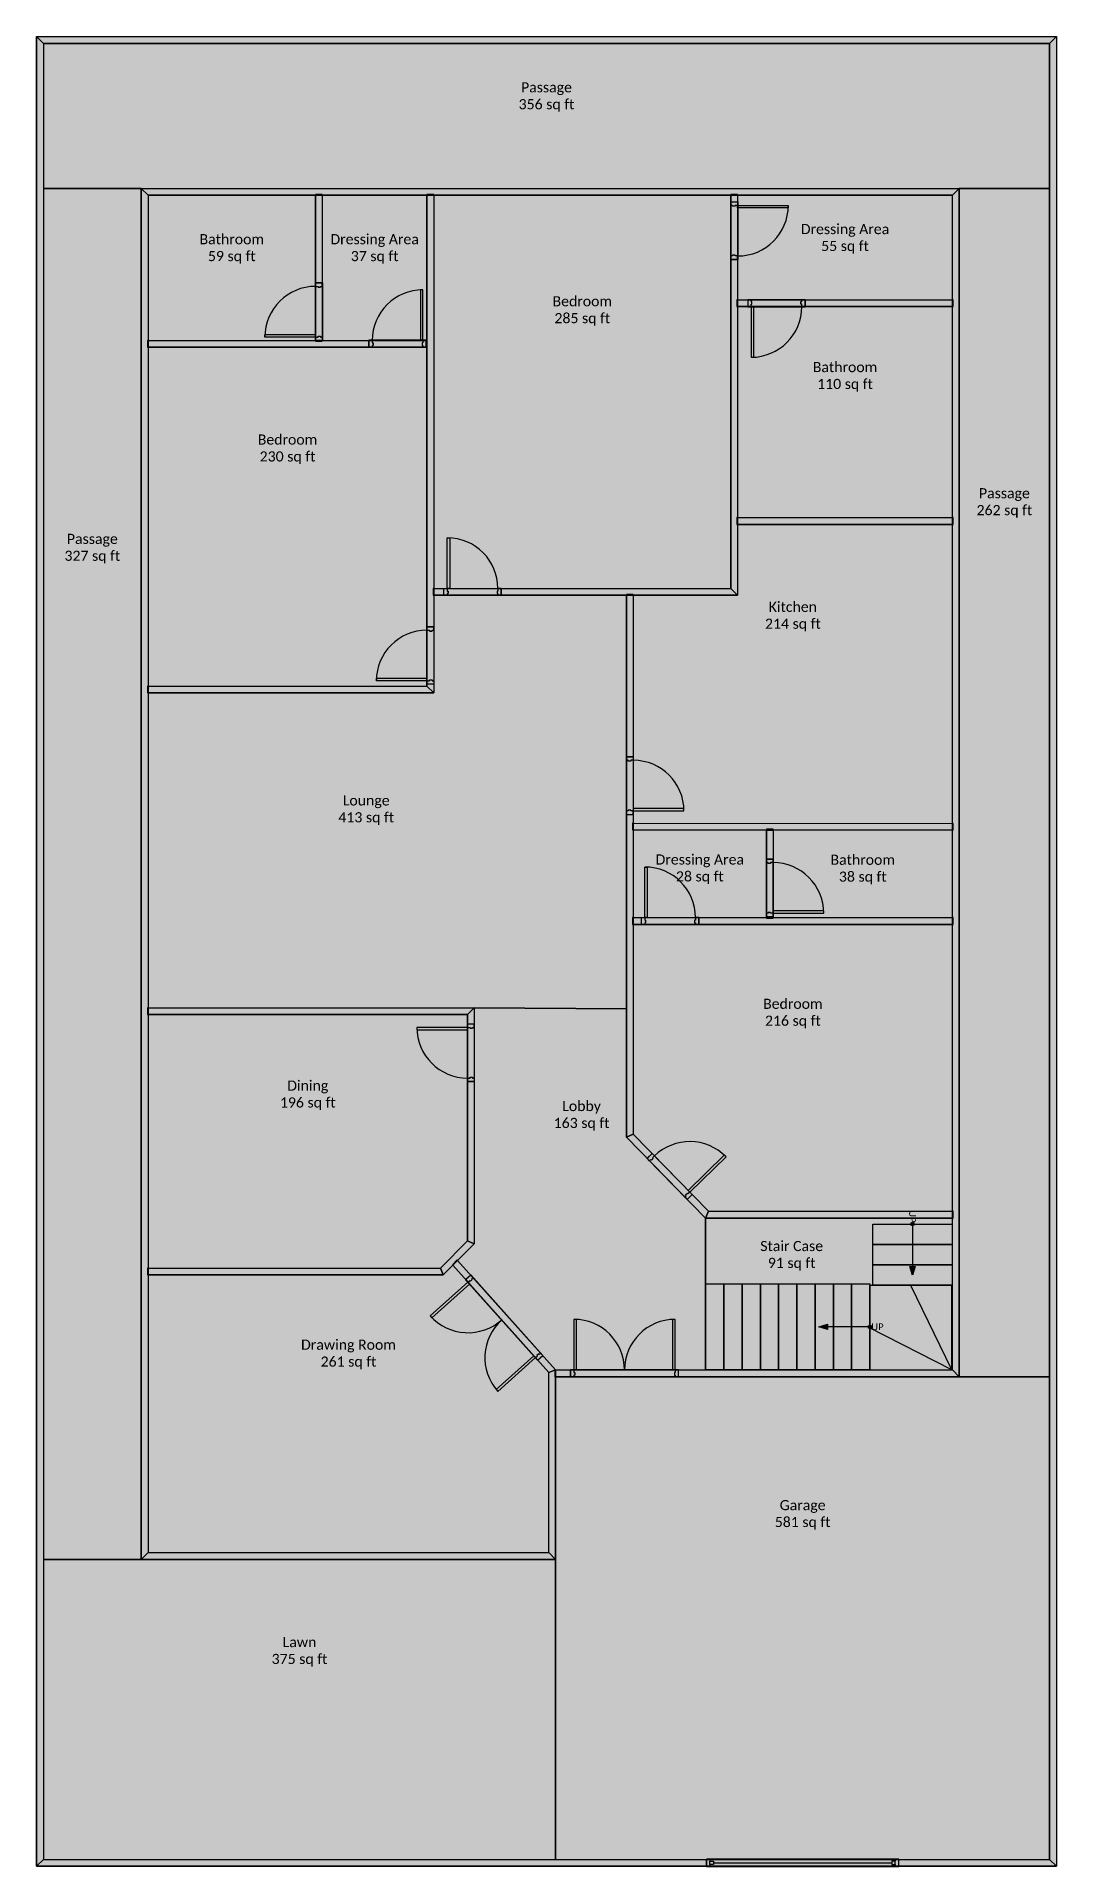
# Model space of a CAD drawing. Extents: x 0 to 50.4, y 0.2 to 90.5.
import ezdxf

# ---------------------------------------------------------------- set-up
doc = ezdxf.new("R2010")
doc.units = 0
doc.header["$MEASUREMENT"] = 0
for name, color, linetype in [('BUILDING_ENVELOPE', 7, 'CONTINUOUS'), ('LANDING', 7, 'CONTINUOUS'), ('SPACE', 7, 'CONTINUOUS'), ('STAIR', 7, 'CONTINUOUS')]:
    doc.layers.add(name, color=color, linetype=linetype)
doc.styles.get("Standard").update_dxf_attribs({"font": 'txt.shx'})

msp = doc.modelspace()

# ---------------------------------------------------------------- hatches: boundary and pattern name
at = {"layer": 'BUILDING_ENVELOPE'}
for points in [[(0.357, 90.167), (0.357, 0.5), (0.024, 0.167), (0.024, 90.5)], [(0.024, 90.5), (50.357, 90.5), (50.024, 90.167), (0.357, 90.167)], [(50.357, 90.5), (50.357, 0.167), (50.024, 0.5), (50.024, 90.167)], [(5.192, 83.001), (45.558, 83.001), (45.225, 82.668), (5.525, 82.668)], [(5.525, 82.668), (5.525, 15.651), (5.192, 15.318), (5.192, 83.001)], [(13.792, 82.668), (14.125, 82.668), (14.125, 82.701), (13.792, 82.701)], [(14.125, 82.668), (14.125, 75.501), (13.792, 75.501), (13.792, 82.668)], [(19.292, 82.668), (19.625, 82.668), (19.625, 82.701), (19.292, 82.701)], [(19.625, 82.668), (19.625, 58.101), (19.292, 58.435), (19.292, 82.668)], [(34.292, 82.668), (34.625, 82.668), (34.625, 82.701), (34.292, 82.701)], [(34.625, 82.668), (34.625, 62.918), (34.292, 63.251), (34.292, 82.668)], [(45.225, 24.668), (45.225, 82.668), (45.558, 83.001), (45.558, 24.335)], [(37.125, 82.043), (34.625, 82.043), (34.625, 82.168), (37.125, 82.168)], [(18.967, 78.001), (18.967, 75.501), (19.092, 75.501), (19.092, 78.001)], [(34.625, 77.168), (34.625, 77.501), (34.592, 77.501), (34.592, 77.168)], [(34.625, 77.501), (45.225, 77.501), (45.225, 77.168), (34.625, 77.168)], [(35.417, 74.668), (35.417, 77.168), (35.292, 77.168), (35.292, 74.668)], [(45.225, 77.501), (45.225, 77.168), (45.258, 77.168), (45.258, 77.501)], [(5.525, 75.168), (5.525, 75.501), (5.492, 75.501), (5.492, 75.168)], [(5.525, 75.501), (19.292, 75.501), (19.292, 75.335), (19.292, 75.168), (5.525, 75.168)], [(11.292, 75.793), (13.792, 75.793), (13.792, 75.668), (11.292, 75.668)], [(14.125, 75.501), (13.792, 75.501), (13.792, 75.468), (14.125, 75.468)], [(34.625, 66.418), (34.625, 66.751), (34.592, 66.751), (34.592, 66.418)], [(34.625, 66.751), (45.225, 66.751), (45.225, 66.418), (34.625, 66.418)], [(45.225, 66.751), (45.225, 66.418), (45.258, 66.418), (45.258, 66.751)], [(20.417, 65.751), (20.417, 63.251), (20.292, 63.251), (20.292, 65.751)], [(19.625, 62.918), (19.625, 63.251), (19.592, 63.251), (19.592, 62.918)], [(19.625, 63.251), (34.292, 63.251), (34.625, 62.918), (19.625, 62.918)], [(29.142, 62.918), (29.475, 62.918), (29.475, 62.951), (29.142, 62.951)], [(29.475, 62.918), (29.475, 36.304), (29.142, 36.168), (29.142, 62.918)], [(16.792, 58.818), (19.292, 58.818), (19.292, 58.693), (16.792, 58.693)], [(5.525, 58.101), (5.525, 58.435), (5.492, 58.435), (5.492, 58.101)], [(5.525, 58.435), (19.292, 58.435), (19.625, 58.101), (5.525, 58.101)], [(29.475, 51.335), (29.475, 51.668), (29.442, 51.668), (29.442, 51.335)], [(31.975, 52.393), (29.475, 52.393), (29.475, 52.268), (31.975, 52.268)], [(29.475, 51.668), (45.225, 51.652), (45.225, 51.318), (29.475, 51.335)], [(45.225, 51.652), (45.225, 51.318), (45.258, 51.318), (45.258, 51.652)], [(36.042, 51.328), (36.375, 51.328), (36.375, 51.361), (36.042, 51.361)], [(36.375, 51.328), (36.375, 47.001), (36.042, 47.001), (36.042, 51.328)], [(30.167, 49.501), (30.167, 47.001), (30.042, 47.001), (30.042, 49.501)], [(29.475, 46.668), (29.475, 47.001), (29.442, 47.001), (29.442, 46.668)], [(29.475, 47.001), (45.225, 47.001), (45.225, 46.668), (29.475, 46.668)], [(36.375, 47.001), (36.042, 47.001), (36.042, 46.968), (36.375, 46.968)], [(38.875, 47.343), (36.375, 47.343), (36.375, 47.218), (38.875, 47.218)], [(45.225, 47.001), (45.225, 46.668), (45.258, 46.668), (45.258, 47.001)], [(5.525, 42.218), (5.525, 42.551), (5.492, 42.551), (5.492, 42.218)], [(5.525, 42.551), (21.625, 42.551), (21.292, 42.218), (5.525, 42.218)], [(21.625, 42.551), (21.625, 30.901), (21.292, 31.039), (21.292, 42.218)], [(18.792, 41.457), (21.292, 41.457), (21.292, 41.582), (18.792, 41.582)], [(29.475, 36.304), (33.182, 32.501), (33.042, 32.168), (29.142, 36.168)], [(33.966, 35.279), (32.176, 33.534), (32.263, 33.444), (34.053, 35.189)], [(33.182, 32.501), (45.225, 32.501), (45.225, 32.168), (33.042, 32.168)], [(45.225, 32.501), (45.225, 32.168), (45.258, 32.168), (45.258, 32.501)], [(19.954, 29.701), (21.292, 31.039), (21.625, 30.901), (20.092, 29.368)], [(20.567, 29.843), (20.803, 30.079), (20.779, 30.103), (20.543, 29.867)], [(20.803, 30.079), (25.642, 24.668), (25.308, 24.541), (20.567, 29.843)], [(5.525, 29.368), (5.525, 29.701), (5.492, 29.701), (5.492, 29.368)], [(5.525, 29.701), (19.954, 29.701), (20.092, 29.368), (5.525, 29.368)], [(19.534, 27.247), (21.398, 28.914), (21.315, 29.007), (19.451, 27.34)], [(26.542, 27.168), (26.542, 24.668), (26.667, 24.668), (26.667, 27.168)], [(31.417, 27.168), (31.417, 24.668), (31.542, 24.668), (31.542, 27.168)], [(22.784, 23.613), (24.648, 25.28), (24.564, 25.373), (22.701, 23.706)], [(25.308, 15.651), (25.308, 24.541), (25.642, 24.668), (25.642, 15.318)], [(25.642, 24.335), (25.642, 24.668), (25.608, 24.668), (25.608, 24.335)], [(25.642, 24.668), (45.225, 24.668), (45.558, 24.335), (25.642, 24.335)], [(5.525, 15.651), (25.308, 15.651), (25.642, 15.318), (5.192, 15.318)], [(0.357, 0.5), (50.024, 0.5), (50.357, 0.167), (0.024, 0.167)]]:
    msp.add_hatch(color=7, dxfattribs=at).paths.add_polyline_path(points)
h = msp.add_hatch(color=7, dxfattribs=at)
h.paths.add_polyline_path([(34.292, 82.335), (34.625, 82.335), (34.625, 82.168), (34.5, 82.168), (34.375, 82.168), (34.292, 82.168)])
h.paths.add_polyline_path([(34.292, 79.501), (34.625, 79.501), (34.625, 79.668), (34.5, 79.668), (34.375, 79.668), (34.292, 79.668)])
h = msp.add_hatch(color=7, dxfattribs=at)
h.paths.add_polyline_path([(34.5, 82.168), (34.5, 82.126), (34.375, 82.126), (34.375, 82.168)])
h.paths.add_polyline_path([(34.5, 79.668), (34.5, 79.71), (34.375, 79.71), (34.375, 79.668)])
h = msp.add_hatch(color=7, dxfattribs=at)
h.paths.add_polyline_path([(14.125, 75.501), (13.792, 75.501), (13.792, 75.668), (13.917, 75.668), (14.042, 75.668), (14.125, 75.668)])
h.paths.add_polyline_path([(14.125, 78.335), (13.792, 78.335), (13.792, 78.168), (13.917, 78.168), (14.042, 78.168), (14.125, 78.168)])
h = msp.add_hatch(color=7, dxfattribs=at)
h.paths.add_polyline_path([(13.917, 75.668), (13.917, 75.71), (14.042, 75.71), (14.042, 75.668)])
h.paths.add_polyline_path([(13.917, 78.168), (13.917, 78.126), (14.042, 78.126), (14.042, 78.168)])
h = msp.add_hatch(color=7, dxfattribs=at)
h.paths.add_polyline_path([(35.125, 77.501), (35.125, 77.168), (35.292, 77.168), (35.292, 77.293), (35.292, 77.418), (35.292, 77.501)])
h.paths.add_polyline_path([(37.958, 77.501), (37.958, 77.168), (37.792, 77.168), (37.792, 77.293), (37.792, 77.418), (37.792, 77.501)])
h = msp.add_hatch(color=7, dxfattribs=at)
h.paths.add_polyline_path([(35.292, 77.293), (35.333, 77.293), (35.333, 77.418), (35.292, 77.418)])
h.paths.add_polyline_path([(37.792, 77.293), (37.75, 77.293), (37.75, 77.418), (37.792, 77.418)])
h = msp.add_hatch(color=7, dxfattribs=at)
h.paths.add_polyline_path([(19.258, 75.168), (19.258, 75.501), (19.092, 75.501), (19.092, 75.376), (19.092, 75.251), (19.092, 75.168)])
h.paths.add_polyline_path([(16.425, 75.168), (16.425, 75.501), (16.592, 75.501), (16.592, 75.376), (16.592, 75.251), (16.592, 75.168)])
h = msp.add_hatch(color=7, dxfattribs=at)
h.paths.add_polyline_path([(19.092, 75.376), (19.05, 75.376), (19.05, 75.251), (19.092, 75.251)])
h.paths.add_polyline_path([(16.592, 75.376), (16.633, 75.376), (16.633, 75.251), (16.592, 75.251)])
h = msp.add_hatch(color=7, dxfattribs=at)
h.paths.add_polyline_path([(20.125, 62.918), (20.125, 63.251), (20.292, 63.251), (20.292, 63.126), (20.292, 63.001), (20.292, 62.918)])
h.paths.add_polyline_path([(22.958, 62.918), (22.958, 63.251), (22.792, 63.251), (22.792, 63.126), (22.792, 63.001), (22.792, 62.918)])
h = msp.add_hatch(color=7, dxfattribs=at)
h.paths.add_polyline_path([(20.292, 63.126), (20.333, 63.126), (20.333, 63.001), (20.292, 63.001)])
h.paths.add_polyline_path([(22.792, 63.126), (22.75, 63.126), (22.75, 63.001), (22.792, 63.001)])
h = msp.add_hatch(color=7, dxfattribs=at)
h.paths.add_polyline_path([(19.625, 58.526), (19.292, 58.526), (19.292, 58.693), (19.417, 58.693), (19.542, 58.693), (19.625, 58.693)])
h.paths.add_polyline_path([(19.625, 61.359), (19.292, 61.359), (19.292, 61.193), (19.417, 61.193), (19.542, 61.193), (19.625, 61.193)])
h = msp.add_hatch(color=7, dxfattribs=at)
h.paths.add_polyline_path([(19.417, 58.693), (19.417, 58.734), (19.542, 58.734), (19.542, 58.693)])
h.paths.add_polyline_path([(19.417, 61.193), (19.417, 61.151), (19.542, 61.151), (19.542, 61.193)])
h = msp.add_hatch(color=7, dxfattribs=at)
h.paths.add_polyline_path([(29.142, 52.101), (29.475, 52.101), (29.475, 52.268), (29.35, 52.268), (29.225, 52.268), (29.142, 52.268)])
h.paths.add_polyline_path([(29.142, 54.935), (29.475, 54.935), (29.475, 54.768), (29.35, 54.768), (29.225, 54.768), (29.142, 54.768)])
h = msp.add_hatch(color=7, dxfattribs=at)
h.paths.add_polyline_path([(29.35, 52.268), (29.35, 52.31), (29.225, 52.31), (29.225, 52.268)])
h.paths.add_polyline_path([(29.35, 54.768), (29.35, 54.726), (29.225, 54.726), (29.225, 54.768)])
h = msp.add_hatch(color=7, dxfattribs=at)
h.paths.add_polyline_path([(36.042, 47.051), (36.375, 47.051), (36.375, 47.218), (36.25, 47.218), (36.125, 47.218), (36.042, 47.218)])
h.paths.add_polyline_path([(36.042, 49.885), (36.375, 49.885), (36.375, 49.718), (36.25, 49.718), (36.125, 49.718), (36.042, 49.718)])
h = msp.add_hatch(color=7, dxfattribs=at)
h.paths.add_polyline_path([(36.25, 47.218), (36.25, 47.26), (36.125, 47.26), (36.125, 47.218)])
h.paths.add_polyline_path([(36.25, 49.718), (36.25, 49.676), (36.125, 49.676), (36.125, 49.718)])
h = msp.add_hatch(color=7, dxfattribs=at)
h.paths.add_polyline_path([(29.875, 46.668), (29.875, 47.001), (30.042, 47.001), (30.042, 46.876), (30.042, 46.751), (30.042, 46.668)])
h.paths.add_polyline_path([(32.708, 46.668), (32.708, 47.001), (32.542, 47.001), (32.542, 46.876), (32.542, 46.751), (32.542, 46.668)])
h = msp.add_hatch(color=7, dxfattribs=at)
h.paths.add_polyline_path([(30.042, 46.876), (30.083, 46.876), (30.083, 46.751), (30.042, 46.751)])
h.paths.add_polyline_path([(32.542, 46.876), (32.5, 46.876), (32.5, 46.751), (32.542, 46.751)])
h = msp.add_hatch(color=7, dxfattribs=at)
h.paths.add_polyline_path([(21.625, 41.748), (21.292, 41.748), (21.292, 41.582), (21.417, 41.582), (21.542, 41.582), (21.625, 41.582)])
h.paths.add_polyline_path([(21.625, 38.915), (21.292, 38.915), (21.292, 39.082), (21.417, 39.082), (21.542, 39.082), (21.625, 39.082)])
h = msp.add_hatch(color=7, dxfattribs=at)
h.paths.add_polyline_path([(21.417, 41.582), (21.417, 41.54), (21.542, 41.54), (21.542, 41.582)])
h.paths.add_polyline_path([(21.417, 39.082), (21.417, 39.123), (21.542, 39.123), (21.542, 39.082)])
h = msp.add_hatch(color=7, dxfattribs=at)
h.paths.add_polyline_path([(32.141, 33.092), (32.379, 33.325), (32.263, 33.444), (32.173, 33.357), (32.084, 33.27), (32.024, 33.212)])
h.paths.add_polyline_path([(30.163, 35.121), (30.401, 35.354), (30.518, 35.234), (30.428, 35.147), (30.339, 35.06), (30.279, 35.002)])
h = msp.add_hatch(color=7, dxfattribs=at)
h.paths.add_polyline_path([(32.173, 33.357), (32.144, 33.387), (32.055, 33.3), (32.084, 33.27)])
h.paths.add_polyline_path([(30.428, 35.147), (30.457, 35.117), (30.368, 35.03), (30.339, 35.06)])
h = msp.add_hatch(color=134, dxfattribs=at)
h.paths.add_polyline_path([(45.218, 31.872), (45.218, 30.865), (41.292, 30.865), (41.292, 31.872)])
h.paths.add_polyline_path([(45.218, 30.865), (45.218, 29.859), (41.292, 29.859), (41.292, 30.865)])
h.paths.add_polyline_path([(45.218, 29.859), (45.218, 28.852), (41.292, 28.852), (41.292, 29.859)])
edge = h.paths.add_edge_path(flags=0)
edge = h.paths.add_edge_path(flags=0)
edge = h.paths.add_edge_path(flags=0)
edge = h.paths.add_edge_path(flags=0)
edge = h.paths.add_edge_path(flags=0)
edge = h.paths.add_edge_path(flags=0)
edge = h.paths.add_edge_path(flags=0)
edge = h.paths.add_edge_path(flags=0)
edge = h.paths.add_edge_path(flags=0)
edge = h.paths.add_edge_path(flags=0)
edge = h.paths.add_edge_path(flags=0)
edge = h.paths.add_edge_path(flags=0)
edge = h.paths.add_edge_path(flags=0)
edge = h.paths.add_edge_path(flags=0)
edge = h.paths.add_edge_path(flags=0)
edge = h.paths.add_edge_path(flags=0)
edge = h.paths.add_edge_path(flags=0)
edge = h.paths.add_edge_path(flags=0)
edge = h.paths.add_edge_path(flags=0)
edge = h.paths.add_edge_path(flags=0)
edge = h.paths.add_edge_path(flags=0)
edge = h.paths.add_edge_path(flags=0)
edge = h.paths.add_edge_path(flags=0)
edge = h.paths.add_edge_path(flags=0)
edge = h.paths.add_edge_path(flags=0)
edge = h.paths.add_edge_path(flags=0)
edge = h.paths.add_edge_path(flags=0)
edge = h.paths.add_edge_path(flags=0)
edge = h.paths.add_edge_path(flags=0)
edge = h.paths.add_edge_path(flags=0)
h = msp.add_hatch(color=7, dxfattribs=at)
h.paths.add_polyline_path([(21.452, 29.353), (21.203, 29.131), (21.315, 29.007), (21.408, 29.09), (21.501, 29.173), (21.563, 29.229)])
h.paths.add_polyline_path([(25.007, 25.378), (24.759, 25.155), (24.648, 25.28), (24.741, 25.363), (24.834, 25.446), (24.896, 25.502)])
h = msp.add_hatch(color=7, dxfattribs=at)
h.paths.add_polyline_path([(21.408, 29.09), (21.435, 29.059), (21.529, 29.142), (21.501, 29.173)])
h.paths.add_polyline_path([(24.741, 25.363), (24.713, 25.394), (24.806, 25.477), (24.834, 25.446)])
h = msp.add_hatch(color=134, dxfattribs=at)
h.paths.add_polyline_path([(41.151, 24.683), (40.25, 24.683), (40.25, 28.915), (41.151, 28.915)])
h.paths.add_polyline_path([(40.25, 24.683), (39.349, 24.683), (39.349, 28.915), (40.25, 28.915)])
h.paths.add_polyline_path([(39.349, 24.683), (38.448, 24.683), (38.448, 28.915), (39.349, 28.915)])
h.paths.add_polyline_path([(38.448, 24.683), (37.547, 24.683), (37.547, 28.915), (38.448, 28.915)])
h.paths.add_polyline_path([(37.547, 24.683), (36.646, 24.683), (36.646, 28.915), (37.547, 28.915)])
h.paths.add_polyline_path([(36.646, 24.683), (35.745, 24.683), (35.745, 28.915), (36.646, 28.915)])
h.paths.add_polyline_path([(35.745, 24.683), (34.844, 24.683), (34.844, 28.915), (35.745, 28.915)])
h.paths.add_polyline_path([(34.844, 24.683), (33.943, 24.683), (33.943, 28.915), (34.844, 28.915)])
h.paths.add_polyline_path([(33.943, 24.683), (33.042, 24.683), (33.042, 28.915), (33.943, 28.915)])
edge = h.paths.add_edge_path(flags=0)
edge = h.paths.add_edge_path(flags=0)
edge = h.paths.add_edge_path(flags=0)
edge = h.paths.add_edge_path(flags=0)
edge = h.paths.add_edge_path(flags=0)
edge = h.paths.add_edge_path(flags=0)
edge = h.paths.add_edge_path(flags=0)
edge = h.paths.add_edge_path(flags=0)
edge = h.paths.add_edge_path(flags=0)
edge = h.paths.add_edge_path(flags=0)
edge = h.paths.add_edge_path(flags=0)
edge = h.paths.add_edge_path(flags=0)
edge = h.paths.add_edge_path(flags=0)
edge = h.paths.add_edge_path(flags=0)
edge = h.paths.add_edge_path(flags=0)
edge = h.paths.add_edge_path(flags=0)
edge = h.paths.add_edge_path(flags=0)
edge = h.paths.add_edge_path(flags=0)
edge = h.paths.add_edge_path(flags=0)
edge = h.paths.add_edge_path(flags=0)
edge = h.paths.add_edge_path(flags=0)
edge = h.paths.add_edge_path(flags=0)
edge = h.paths.add_edge_path(flags=0)
edge = h.paths.add_edge_path(flags=0)
h = msp.add_hatch(color=7, dxfattribs=at)
h.paths.add_polyline_path([(31.708, 24.335), (31.708, 24.668), (31.542, 24.668), (31.542, 24.543), (31.542, 24.418), (31.542, 24.335)])
h.paths.add_polyline_path([(26.375, 24.335), (26.375, 24.668), (26.542, 24.668), (26.542, 24.543), (26.542, 24.418), (26.542, 24.335)])
h = msp.add_hatch(color=7, dxfattribs=at)
h.paths.add_polyline_path([(31.542, 24.543), (31.5, 24.543), (31.5, 24.418), (31.542, 24.418)])
h.paths.add_polyline_path([(26.542, 24.543), (26.583, 24.543), (26.583, 24.418), (26.542, 24.418)])
at = {"layer": 'LANDING'}
msp.add_hatch(color=134, dxfattribs=at).paths.add_polyline_path([(45.204, 24.681), (45.204, 28.835), (41.134, 28.835), (41.134, 24.681)])
at = {"layer": 'SPACE'}
for color, points in [(54, [(45.558, 83.001), (50.024, 83.001), (50.024, 90.167), (0.357, 90.167), (0.357, 83.001), (5.192, 83.001), (43.292, 83.001)]), (54, [(5.192, 15.318), (5.192, 83.001), (0.357, 83.001), (0.357, 15.318)]), (5, [(13.792, 75.501), (13.792, 82.668), (5.525, 82.668), (5.525, 75.501)]), (11, [(14.125, 75.501), (19.292, 75.501), (19.292, 82.668), (14.125, 82.668)]), (10, [(34.292, 63.251), (34.292, 82.668), (19.625, 82.668), (19.625, 63.251), (34.292, 63.251)]), (11, [(45.225, 77.501), (45.225, 82.668), (34.625, 82.668), (34.625, 77.501)]), (54, [(45.558, 24.335), (50.024, 24.335), (50.024, 83.001), (45.558, 83.001)]), (5, [(45.225, 77.168), (34.625, 77.168), (34.625, 66.751), (45.225, 66.751)]), (10, [(19.292, 75.168), (5.525, 75.168), (5.525, 58.435), (19.292, 58.435)]), (40, [(45.225, 51.652), (45.225, 66.418), (34.625, 66.418), (34.625, 62.918), (29.475, 62.918), (29.475, 51.668), (45.225, 51.652)]), (2, [(29.142, 42.503), (29.142, 62.918), (19.625, 62.918), (19.625, 58.101), (5.525, 58.101), (5.525, 42.551), (21.625, 42.551), (21.625, 42.549), (29.142, 42.503)]), (11, [(36.042, 51.328), (29.475, 51.335), (29.475, 47.001), (36.042, 47.001)]), (5, [(36.375, 47.001), (45.225, 47.001), (45.225, 51.318), (36.375, 51.318)]), (10, [(45.225, 46.668), (29.475, 46.668), (29.475, 36.304), (33.182, 32.501), (45.225, 32.501), (45.225, 46.668)]), (6, [(33.042, 32.168), (29.142, 36.168), (29.142, 42.503), (21.625, 42.549), (21.625, 30.901), (20.803, 30.079), (25.642, 24.668), (25.642, 24.668), (33.042, 24.668), (33.042, 32.168)]), (253, [(21.292, 31.039), (21.292, 42.218), (5.525, 42.218), (5.525, 29.701), (19.954, 29.701), (21.292, 31.039)]), (190, [(33.042, 32.168), (33.042, 24.668), (45.225, 24.668), (45.225, 32.168), (33.042, 32.168)]), (94, [(25.308, 24.541), (20.567, 29.843), (20.092, 29.368), (5.525, 29.368), (5.525, 15.651), (25.308, 15.651), (25.308, 24.541)]), (22, [(25.642, 0.5), (50.024, 0.5), (50.024, 24.335), (45.558, 24.335), (25.642, 24.335), (25.642, 15.318)]), (111, [(0.357, 15.318), (0.357, 0.5), (25.642, 0.5), (25.642, 15.318), (5.192, 15.318)])]:
    msp.add_hatch(color=color, dxfattribs=at).paths.add_polyline_path(points)
at = {"layer": 'STAIR'}
h = msp.add_hatch(color=134, dxfattribs=at)
edge = h.paths.add_edge_path()
edge.add_arc((43.255, 31.872), 0.0868, 0, 360)
for points in [[(43.127, 29.776), (43.382, 29.776), (43.252, 29.351)], [(39.055, 26.927), (39.055, 26.672), (38.63, 26.802)]]:
    msp.add_hatch(color=134, dxfattribs=at).paths.add_polyline_path(points)
h = msp.add_hatch(color=134, dxfattribs=at)
edge = h.paths.add_edge_path()
edge.add_arc((41.151, 26.799), 0.0868, 0, 360)

# ---------------------------------------------------------------- linework, layer by layer
at = {"layer": 'BUILDING_ENVELOPE', "color": 7, "linetype": 'CONTINUOUS'}
for p, q in [((0.024, 90.5), (0.024, 0.167)), ((0.024, 90.5), (50.357, 90.5)), ((50.357, 90.5), (50.357, 0.167)), ((0.357, 90.167), (0.357, 0.5)), ((0.357, 90.167), (50.024, 90.167)), ((50.024, 90.167), (50.024, 0.5)), ((5.192, 83.001), (45.558, 83.001)), ((5.192, 83.001), (5.192, 15.318)), ((5.525, 82.668), (45.225, 82.668)), ((5.525, 82.668), (5.525, 15.651)), ((13.792, 82.668), (13.792, 75.501)), ((14.125, 82.668), (14.125, 75.501)), ((19.292, 82.668), (19.292, 58.435)), ((19.625, 82.668), (19.625, 58.101)), ((34.292, 82.668), (34.292, 63.251)), ((34.292, 82.335), (34.625, 82.335)), ((34.292, 82.168), (34.292, 82.335)), ((34.292, 82.335), (34.625, 82.335)), ((34.625, 82.668), (34.625, 62.918)), ((34.625, 82.335), (34.625, 82.168)), ((45.225, 24.668), (45.225, 82.668)), ((45.558, 24.335), (45.558, 83.001)), ((34.375, 82.168), (34.292, 82.168)), ((34.375, 82.126), (34.375, 82.168)), ((34.5, 82.126), (34.375, 82.126)), ((34.625, 82.168), (34.5, 82.168)), ((34.5, 82.168), (34.5, 82.126)), ((34.375, 79.668), (34.292, 79.668)), ((34.292, 79.668), (34.292, 79.501)), ((34.292, 79.501), (34.625, 79.501)), ((34.292, 79.501), (34.625, 79.501)), ((34.5, 79.71), (34.375, 79.71)), ((34.375, 79.71), (34.375, 79.668)), ((34.5, 79.668), (34.5, 79.71)), ((34.625, 79.668), (34.5, 79.668)), ((34.625, 79.501), (34.625, 79.668)), ((14.125, 78.335), (13.792, 78.335)), ((13.792, 78.335), (13.792, 78.168)), ((14.125, 78.335), (13.792, 78.335)), ((13.792, 78.168), (13.917, 78.168)), ((13.917, 78.168), (13.917, 78.126)), ((13.917, 78.126), (14.042, 78.126)), ((14.042, 78.168), (14.125, 78.168)), ((14.042, 78.126), (14.042, 78.168)), ((14.125, 78.168), (14.125, 78.335)), ((34.625, 77.501), (45.225, 77.501)), ((34.625, 77.168), (45.225, 77.168)), ((35.125, 77.501), (35.125, 77.168)), ((35.292, 77.501), (35.125, 77.501)), ((35.125, 77.501), (35.125, 77.168)), ((35.125, 77.168), (35.292, 77.168)), ((35.292, 77.418), (35.292, 77.501)), ((35.333, 77.418), (35.292, 77.418)), ((35.292, 77.168), (35.292, 77.293)), ((35.292, 77.293), (35.333, 77.293)), ((35.333, 77.293), (35.333, 77.418)), ((37.75, 77.293), (37.75, 77.418)), ((37.75, 77.418), (37.792, 77.418)), ((37.792, 77.293), (37.75, 77.293)), ((37.792, 77.418), (37.792, 77.501)), ((37.792, 77.501), (37.958, 77.501)), ((37.792, 77.168), (37.792, 77.293)), ((37.958, 77.168), (37.792, 77.168)), ((37.958, 77.501), (37.958, 77.168)), ((37.958, 77.501), (37.958, 77.168)), ((13.792, 75.501), (13.792, 75.668)), ((13.792, 75.668), (13.917, 75.668)), ((14.125, 75.501), (13.792, 75.501)), ((14.125, 75.501), (13.792, 75.501)), ((13.917, 75.668), (13.917, 75.71)), ((13.917, 75.71), (14.042, 75.71)), ((14.042, 75.71), (14.042, 75.668)), ((14.042, 75.668), (14.125, 75.668)), ((14.125, 75.668), (14.125, 75.501)), ((16.425, 75.168), (16.425, 75.501)), ((16.425, 75.501), (16.592, 75.501)), ((16.425, 75.168), (16.425, 75.501)), ((16.592, 75.168), (16.425, 75.168)), ((16.592, 75.501), (16.592, 75.376)), ((16.592, 75.376), (16.633, 75.376)), ((16.592, 75.251), (16.592, 75.168)), ((16.633, 75.251), (16.592, 75.251)), ((16.633, 75.376), (16.633, 75.251)), ((19.092, 75.376), (19.05, 75.376)), ((19.05, 75.376), (19.05, 75.251)), ((19.05, 75.251), (19.092, 75.251)), ((19.258, 75.501), (19.092, 75.501)), ((19.092, 75.501), (19.092, 75.376)), ((19.092, 75.251), (19.092, 75.168)), ((19.092, 75.168), (19.258, 75.168)), ((19.258, 75.168), (19.258, 75.501)), ((19.258, 75.168), (19.258, 75.501)), ((34.625, 66.751), (45.225, 66.751)), ((34.625, 66.418), (45.225, 66.418)), ((19.625, 63.251), (34.292, 63.251)), ((20.125, 62.918), (20.125, 63.251)), ((20.125, 63.251), (20.292, 63.251)), ((20.125, 62.918), (20.125, 63.251)), ((20.292, 63.251), (20.292, 63.126)), ((22.958, 63.251), (22.792, 63.251)), ((22.792, 63.251), (22.792, 63.126)), ((22.958, 62.918), (22.958, 63.251)), ((22.958, 62.918), (22.958, 63.251)), ((19.625, 62.918), (34.625, 62.918)), ((20.292, 62.918), (20.125, 62.918)), ((20.292, 63.126), (20.333, 63.126)), ((20.292, 63.001), (20.292, 62.918)), ((20.333, 63.001), (20.292, 63.001)), ((20.333, 63.126), (20.333, 63.001)), ((22.792, 63.126), (22.75, 63.126)), ((22.75, 63.126), (22.75, 63.001)), ((22.75, 63.001), (22.792, 63.001)), ((22.792, 63.001), (22.792, 62.918)), ((22.792, 62.918), (22.958, 62.918)), ((29.142, 62.918), (29.142, 36.168)), ((29.475, 62.918), (29.475, 36.304)), ((19.625, 61.359), (19.292, 61.359)), ((19.292, 61.359), (19.292, 61.193)), ((19.625, 61.359), (19.292, 61.359)), ((19.292, 61.193), (19.417, 61.193)), ((19.417, 61.193), (19.417, 61.151)), ((19.417, 61.151), (19.542, 61.151)), ((19.542, 61.193), (19.625, 61.193)), ((19.542, 61.151), (19.542, 61.193)), ((19.625, 61.193), (19.625, 61.359)), ((19.417, 58.693), (19.417, 58.734)), ((19.417, 58.734), (19.542, 58.734)), ((19.542, 58.734), (19.542, 58.693)), ((5.525, 58.435), (19.292, 58.435)), ((5.525, 58.101), (19.625, 58.101)), ((19.292, 58.526), (19.292, 58.693)), ((19.292, 58.693), (19.417, 58.693)), ((19.625, 58.526), (19.292, 58.526)), ((19.625, 58.526), (19.292, 58.526)), ((19.542, 58.693), (19.625, 58.693)), ((19.625, 58.693), (19.625, 58.526)), ((29.142, 54.935), (29.475, 54.935)), ((29.142, 54.768), (29.142, 54.935)), ((29.142, 54.935), (29.475, 54.935)), ((29.225, 54.768), (29.142, 54.768)), ((29.225, 54.726), (29.225, 54.768)), ((29.35, 54.726), (29.225, 54.726)), ((29.475, 54.768), (29.35, 54.768)), ((29.35, 54.768), (29.35, 54.726)), ((29.475, 54.935), (29.475, 54.768)), ((29.225, 52.268), (29.142, 52.268)), ((29.142, 52.268), (29.142, 52.101)), ((29.142, 52.101), (29.475, 52.101)), ((29.142, 52.101), (29.475, 52.101)), ((29.35, 52.31), (29.225, 52.31)), ((29.225, 52.31), (29.225, 52.268)), ((29.35, 52.268), (29.35, 52.31)), ((29.475, 52.268), (29.35, 52.268)), ((29.475, 52.101), (29.475, 52.268)), ((29.475, 51.668), (45.225, 51.652)), ((29.475, 51.335), (45.225, 51.318)), ((36.042, 51.328), (36.042, 47.001)), ((36.375, 51.328), (36.375, 47.001)), ((36.042, 49.885), (36.375, 49.885)), ((36.042, 49.718), (36.042, 49.885)), ((36.042, 49.885), (36.375, 49.885)), ((36.125, 49.718), (36.042, 49.718)), ((36.125, 49.676), (36.125, 49.718)), ((36.375, 49.718), (36.25, 49.718)), ((36.25, 49.718), (36.25, 49.676)), ((36.375, 49.885), (36.375, 49.718)), ((36.25, 49.676), (36.125, 49.676)), ((29.475, 47.001), (45.225, 47.001)), ((29.875, 46.668), (29.875, 47.001)), ((29.875, 47.001), (30.042, 47.001)), ((29.875, 46.668), (29.875, 47.001)), ((30.042, 47.001), (30.042, 46.876)), ((32.708, 47.001), (32.542, 47.001)), ((32.542, 47.001), (32.542, 46.876)), ((32.708, 46.668), (32.708, 47.001)), ((32.708, 46.668), (32.708, 47.001)), ((36.125, 47.218), (36.042, 47.218)), ((36.042, 47.218), (36.042, 47.051)), ((36.042, 47.051), (36.375, 47.051)), ((36.042, 47.051), (36.375, 47.051)), ((36.25, 47.26), (36.125, 47.26)), ((36.125, 47.26), (36.125, 47.218)), ((36.25, 47.218), (36.25, 47.26)), ((36.375, 47.218), (36.25, 47.218)), ((36.375, 47.051), (36.375, 47.218)), ((29.475, 46.668), (45.225, 46.668)), ((30.042, 46.668), (29.875, 46.668)), ((30.042, 46.876), (30.083, 46.876)), ((30.042, 46.751), (30.042, 46.668)), ((30.083, 46.751), (30.042, 46.751)), ((30.083, 46.876), (30.083, 46.751)), ((32.542, 46.876), (32.5, 46.876)), ((32.5, 46.876), (32.5, 46.751)), ((32.5, 46.751), (32.542, 46.751)), ((32.542, 46.751), (32.542, 46.668)), ((32.542, 46.668), (32.708, 46.668)), ((5.525, 42.551), (21.625, 42.551)), ((21.625, 42.551), (21.625, 30.901)), ((5.525, 42.218), (21.292, 42.218)), ((21.292, 42.218), (21.292, 31.039)), ((21.625, 41.748), (21.292, 41.748)), ((21.292, 41.748), (21.292, 41.582)), ((21.625, 41.748), (21.292, 41.748)), ((21.292, 41.582), (21.417, 41.582)), ((21.417, 41.582), (21.417, 41.54)), ((21.542, 41.582), (21.625, 41.582)), ((21.542, 41.54), (21.542, 41.582)), ((21.625, 41.582), (21.625, 41.748)), ((21.417, 41.54), (21.542, 41.54)), ((21.292, 38.915), (21.292, 39.082)), ((21.292, 39.082), (21.417, 39.082)), ((21.625, 38.915), (21.292, 38.915)), ((21.625, 38.915), (21.292, 38.915)), ((21.417, 39.082), (21.417, 39.123)), ((21.417, 39.123), (21.542, 39.123)), ((21.542, 39.123), (21.542, 39.082)), ((21.542, 39.082), (21.625, 39.082)), ((21.625, 39.082), (21.625, 38.915)), ((29.142, 36.168), (33.042, 32.168)), ((29.475, 36.304), (33.182, 32.501)), ((30.163, 35.121), (30.401, 35.354)), ((30.163, 35.121), (30.401, 35.354)), ((30.401, 35.354), (30.518, 35.234)), ((30.518, 35.234), (30.428, 35.147)), ((30.279, 35.002), (30.163, 35.121)), ((30.339, 35.06), (30.279, 35.002)), ((30.368, 35.03), (30.339, 35.06)), ((30.457, 35.117), (30.368, 35.03)), ((30.428, 35.147), (30.457, 35.117)), ((32.263, 33.444), (32.173, 33.357)), ((32.379, 33.325), (32.263, 33.444)), ((32.084, 33.27), (32.024, 33.212)), ((32.024, 33.212), (32.141, 33.092)), ((32.144, 33.387), (32.055, 33.3)), ((32.055, 33.3), (32.084, 33.27)), ((32.141, 33.092), (32.379, 33.325)), ((32.141, 33.092), (32.379, 33.325)), ((32.173, 33.357), (32.144, 33.387)), ((33.042, 32.168), (45.225, 32.168)), ((33.182, 32.501), (45.225, 32.501)), ((19.954, 29.701), (21.292, 31.039)), ((20.092, 29.368), (21.625, 30.901)), ((20.567, 29.843), (25.308, 24.541)), ((20.803, 30.079), (25.642, 24.668)), ((5.525, 29.701), (19.954, 29.701)), ((5.525, 29.368), (20.092, 29.368)), ((21.452, 29.353), (21.203, 29.131)), ((21.452, 29.353), (21.203, 29.131)), ((21.203, 29.131), (21.315, 29.007)), ((21.315, 29.007), (21.408, 29.09)), ((21.408, 29.09), (21.435, 29.059)), ((21.435, 29.059), (21.529, 29.142)), ((21.563, 29.229), (21.452, 29.353)), ((21.501, 29.173), (21.563, 29.229)), ((21.529, 29.142), (21.501, 29.173)), ((24.648, 25.28), (24.741, 25.363)), ((24.713, 25.394), (24.806, 25.477)), ((24.741, 25.363), (24.713, 25.394)), ((25.007, 25.378), (24.759, 25.155)), ((25.007, 25.378), (24.759, 25.155)), ((24.806, 25.477), (24.834, 25.446)), ((24.834, 25.446), (24.896, 25.502)), ((24.896, 25.502), (25.007, 25.378)), ((24.759, 25.155), (24.648, 25.28)), ((25.308, 15.651), (25.308, 24.541)), ((25.642, 15.318), (25.642, 24.668)), ((25.642, 24.668), (45.225, 24.668)), ((26.375, 24.335), (26.375, 24.668)), ((26.375, 24.668), (26.542, 24.668)), ((26.375, 24.335), (26.375, 24.668)), ((26.542, 24.668), (26.542, 24.543)), ((26.542, 24.543), (26.583, 24.543)), ((26.542, 24.418), (26.542, 24.335)), ((26.583, 24.418), (26.542, 24.418)), ((26.583, 24.543), (26.583, 24.418)), ((31.542, 24.543), (31.5, 24.543)), ((31.5, 24.543), (31.5, 24.418)), ((31.5, 24.418), (31.542, 24.418)), ((31.708, 24.668), (31.542, 24.668)), ((31.542, 24.668), (31.542, 24.543)), ((31.542, 24.418), (31.542, 24.335)), ((31.708, 24.335), (31.708, 24.668)), ((31.708, 24.335), (31.708, 24.668)), ((25.642, 24.335), (45.558, 24.335)), ((26.542, 24.335), (26.375, 24.335)), ((31.542, 24.335), (31.708, 24.335)), ((5.525, 15.651), (25.308, 15.651)), ((5.192, 15.318), (25.642, 15.318)), ((0.024, 0.167), (50.357, 0.167)), ((0.357, 0.5), (50.024, 0.5)), ((33.091, 0.167), (33.091, 0.5)), ((33.091, 0.5), (33.258, 0.5)), ((33.091, 0.167), (33.091, 0.5)), ((33.258, 0.167), (33.091, 0.167)), ((33.258, 0.5), (33.258, 0.417)), ((33.258, 0.25), (33.258, 0.167)), ((33.425, 0.333), (42.241, 0.333)), ((42.574, 0.5), (42.407, 0.5)), ((42.407, 0.5), (42.407, 0.417)), ((42.407, 0.25), (42.407, 0.167)), ((42.407, 0.167), (42.574, 0.167)), ((42.574, 0.167), (42.574, 0.5)), ((42.574, 0.167), (42.574, 0.5))]:
    msp.add_line(p, q, dxfattribs=at)
for points in [[(0.357, 90.167), (0.357, 0.5), (0.024, 0.167), (0.024, 90.5)], [(0.024, 90.5), (50.357, 90.5), (50.024, 90.167), (0.357, 90.167)], [(50.357, 90.5), (50.357, 0.167), (50.024, 0.5), (50.024, 90.167)], [(5.192, 83.001), (45.558, 83.001), (45.225, 82.668), (5.525, 82.668)], [(5.525, 82.668), (5.525, 15.651), (5.192, 15.318), (5.192, 83.001)], [(13.792, 82.668), (14.125, 82.668), (14.125, 82.701), (13.792, 82.701)], [(14.125, 82.668), (14.125, 75.501), (13.792, 75.501), (13.792, 82.668)], [(19.292, 82.668), (19.625, 82.668), (19.625, 82.701), (19.292, 82.701)], [(19.625, 82.668), (19.625, 58.101), (19.292, 58.435), (19.292, 82.668)], [(34.284, 79.501), (34.284, 82.335), (34.633, 82.335), (34.633, 79.501)], [(34.292, 82.668), (34.625, 82.668), (34.625, 82.701), (34.292, 82.701)], [(34.625, 82.668), (34.625, 62.918), (34.292, 63.251), (34.292, 82.668)], [(45.225, 24.668), (45.225, 82.668), (45.558, 83.001), (45.558, 24.335)], [(37.125, 82.043), (34.625, 82.043), (34.625, 82.168), (37.125, 82.168)], [(14.133, 78.335), (14.133, 75.501), (13.784, 75.501), (13.784, 78.335)], [(18.967, 78.001), (18.967, 75.501), (19.092, 75.501), (19.092, 78.001)], [(34.625, 77.168), (34.625, 77.501), (34.592, 77.501), (34.592, 77.168)], [(34.625, 77.501), (45.225, 77.501), (45.225, 77.168), (34.625, 77.168)], [(37.958, 77.509), (35.125, 77.509), (35.125, 77.16), (37.958, 77.16)], [(35.417, 74.668), (35.417, 77.168), (35.292, 77.168), (35.292, 74.668)], [(45.225, 77.501), (45.225, 77.168), (45.258, 77.168), (45.258, 77.501)], [(5.525, 75.168), (5.525, 75.501), (5.492, 75.501), (5.492, 75.168)], [(5.525, 75.501), (19.292, 75.501), (19.292, 75.335), (19.292, 75.168), (5.525, 75.168)], [(11.292, 75.793), (13.792, 75.793), (13.792, 75.668), (11.292, 75.668)], [(14.125, 75.501), (13.792, 75.501), (13.792, 75.468), (14.125, 75.468)], [(16.425, 75.16), (19.258, 75.16), (19.258, 75.509), (16.425, 75.509)], [(34.625, 66.418), (34.625, 66.751), (34.592, 66.751), (34.592, 66.418)], [(34.625, 66.751), (45.225, 66.751), (45.225, 66.418), (34.625, 66.418)], [(45.225, 66.751), (45.225, 66.418), (45.258, 66.418), (45.258, 66.751)], [(20.417, 65.751), (20.417, 63.251), (20.292, 63.251), (20.292, 65.751)], [(19.625, 62.918), (19.625, 63.251), (19.592, 63.251), (19.592, 62.918)], [(19.625, 63.251), (34.292, 63.251), (34.625, 62.918), (19.625, 62.918)], [(22.958, 62.91), (20.125, 62.91), (20.125, 63.259), (22.958, 63.259)], [(29.142, 62.918), (29.475, 62.918), (29.475, 62.951), (29.142, 62.951)], [(29.475, 62.918), (29.475, 36.304), (29.142, 36.168), (29.142, 62.918)], [(19.633, 61.359), (19.633, 58.526), (19.284, 58.526), (19.284, 61.359)], [(16.792, 58.818), (19.292, 58.818), (19.292, 58.693), (16.792, 58.693)], [(5.525, 58.101), (5.525, 58.435), (5.492, 58.435), (5.492, 58.101)], [(5.525, 58.435), (19.292, 58.435), (19.625, 58.101), (5.525, 58.101)], [(29.134, 54.935), (29.134, 52.101), (29.483, 52.101), (29.483, 54.935)], [(29.475, 51.335), (29.475, 51.668), (29.442, 51.668), (29.442, 51.335)], [(31.975, 52.393), (29.475, 52.393), (29.475, 52.268), (31.975, 52.268)], [(29.475, 51.668), (45.225, 51.652), (45.225, 51.318), (29.475, 51.335)], [(45.225, 51.652), (45.225, 51.318), (45.258, 51.318), (45.258, 51.652)], [(36.042, 51.328), (36.375, 51.328), (36.375, 51.361), (36.042, 51.361)], [(36.375, 51.328), (36.375, 47.001), (36.042, 47.001), (36.042, 51.328)], [(36.034, 49.885), (36.034, 47.051), (36.383, 47.051), (36.383, 49.885)], [(30.167, 49.501), (30.167, 47.001), (30.042, 47.001), (30.042, 49.501)], [(29.475, 46.668), (29.475, 47.001), (29.442, 47.001), (29.442, 46.668)], [(29.475, 47.001), (45.225, 47.001), (45.225, 46.668), (29.475, 46.668)], [(32.708, 46.66), (29.875, 46.66), (29.875, 47.009), (32.708, 47.009)], [(36.375, 47.001), (36.042, 47.001), (36.042, 46.968), (36.375, 46.968)], [(38.875, 47.343), (36.375, 47.343), (36.375, 47.218), (38.875, 47.218)], [(45.225, 47.001), (45.225, 46.668), (45.258, 46.668), (45.258, 47.001)], [(5.525, 42.218), (5.525, 42.551), (5.492, 42.551), (5.492, 42.218)], [(5.525, 42.551), (21.625, 42.551), (21.292, 42.218), (5.525, 42.218)], [(21.625, 42.551), (21.625, 30.901), (21.292, 31.039), (21.292, 42.218)], [(18.792, 41.457), (21.292, 41.457), (21.292, 41.582), (18.792, 41.582)], [(21.633, 38.915), (21.633, 41.748), (21.284, 41.748), (21.284, 38.915)], [(29.475, 36.304), (33.182, 32.501), (33.042, 32.168), (29.142, 36.168)], [(30.157, 35.115), (32.135, 33.087), (32.385, 33.33), (30.407, 35.359)], [(33.966, 35.279), (32.176, 33.534), (32.263, 33.444), (34.053, 35.189)], [(33.182, 32.501), (45.225, 32.501), (45.225, 32.168), (33.042, 32.168)], [(45.225, 32.501), (45.225, 32.168), (45.258, 32.168), (45.258, 32.501)], [(19.954, 29.701), (21.292, 31.039), (21.625, 30.901), (20.092, 29.368)], [(20.567, 29.843), (20.803, 30.079), (20.779, 30.103), (20.543, 29.867)], [(20.803, 30.079), (25.642, 24.668), (25.308, 24.541), (20.567, 29.843)], [(5.525, 29.368), (5.525, 29.701), (5.492, 29.701), (5.492, 29.368)], [(5.525, 29.701), (19.954, 29.701), (20.092, 29.368), (5.525, 29.368)], [(19.534, 27.247), (21.398, 28.914), (21.315, 29.007), (19.451, 27.34)], [(25.013, 25.383), (21.458, 29.358), (21.197, 29.126), (24.753, 25.15)], [(26.542, 27.168), (26.542, 24.668), (26.667, 24.668), (26.667, 27.168)], [(31.417, 27.168), (31.417, 24.668), (31.542, 24.668), (31.542, 27.168)], [(22.784, 23.613), (24.648, 25.28), (24.564, 25.373), (22.701, 23.706)], [(25.308, 15.651), (25.308, 24.541), (25.642, 24.668), (25.642, 15.318)], [(25.642, 24.335), (25.642, 24.668), (25.608, 24.668), (25.608, 24.335)], [(25.642, 24.668), (45.225, 24.668), (45.558, 24.335), (25.642, 24.335)], [(26.375, 24.327), (31.708, 24.327), (31.708, 24.676), (26.375, 24.676)], [(5.525, 15.651), (25.308, 15.651), (25.642, 15.318), (5.192, 15.318)], [(0.357, 0.5), (50.024, 0.5), (50.357, 0.167), (0.024, 0.167)], [(33.091, 0.159), (42.574, 0.159), (42.574, 0.508), (33.091, 0.508)], [(33.258, 0.417), (33.425, 0.417), (33.425, 0.25), (33.258, 0.25)], [(42.407, 0.417), (42.241, 0.417), (42.241, 0.25), (42.407, 0.25)]]:
    msp.add_lwpolyline(points, close=True, dxfattribs=at)
for points in [[(5.525, 75.501), (19.292, 75.501), (19.292, 75.335)], [(5.525, 75.168), (19.292, 75.168), (19.292, 75.335)]]:
    msp.add_lwpolyline(points, dxfattribs=at)
at = {"layer": 'BUILDING_ENVELOPE', "color": 9, "linetype": 'CONTINUOUS'}
for points in [[(45.218, 31.872), (45.218, 30.865), (41.292, 30.865), (41.292, 31.872)], [(45.218, 30.865), (45.218, 29.859), (41.292, 29.859), (41.292, 30.865)], [(45.218, 29.859), (45.218, 28.852), (41.292, 28.852), (41.292, 29.859)], [(33.943, 24.683), (33.042, 24.683), (33.042, 28.915), (33.943, 28.915)], [(34.844, 24.683), (33.943, 24.683), (33.943, 28.915), (34.844, 28.915)], [(35.745, 24.683), (34.844, 24.683), (34.844, 28.915), (35.745, 28.915)], [(36.646, 24.683), (35.745, 24.683), (35.745, 28.915), (36.646, 28.915)], [(37.547, 24.683), (36.646, 24.683), (36.646, 28.915), (37.547, 28.915)], [(38.448, 24.683), (37.547, 24.683), (37.547, 28.915), (38.448, 28.915)], [(39.349, 24.683), (38.448, 24.683), (38.448, 28.915), (39.349, 28.915)], [(40.25, 24.683), (39.349, 24.683), (39.349, 28.915), (40.25, 28.915)], [(41.151, 24.683), (40.25, 24.683), (40.25, 28.915), (41.151, 28.915)]]:
    msp.add_lwpolyline(points, close=True, dxfattribs=at)
at = {"layer": 'BUILDING_ENVELOPE', "color": 7, "linetype": 'CONTINUOUS'}
for centre, start, end in [((34.625, 82.168), 270, 0), ((13.792, 75.668), 90, 180), ((19.092, 75.501), 90, 180), ((35.292, 77.168), 270, 0), ((20.292, 63.251), 0, 90), ((19.292, 58.693), 90, 180), ((29.475, 52.268), 0, 90), ((36.375, 47.218), 0, 90), ((30.042, 47.001), 0, 90), ((21.292, 41.582), 180, 270), ((32.263, 33.444), 44.27478, 134.27478), ((21.315, 29.007), 221.80541, 311.80541), ((24.648, 25.28), 131.80541, 221.80541), ((26.542, 24.668), 0, 90), ((31.542, 24.668), 90, 180)]:
    msp.add_arc(centre, 2.5, start, end, dxfattribs=at)
at = {"layer": 'LANDING', "color": 9, "linetype": 'CONTINUOUS'}
for q in [(43.177, 28.835), (41.134, 26.749)]:
    msp.add_line((45.204, 24.681), q, dxfattribs=at)
at = {"layer": 'LANDING', "color": 7, "linetype": 'CONTINUOUS'}
msp.add_lwpolyline([(45.204, 24.681), (45.204, 28.835), (41.134, 28.835), (41.134, 24.681)], close=True, dxfattribs=at)
at = {"layer": 'SPACE', "linetype": 'CONTINUOUS'}
for p, q in [((34.292, 82.668), (19.625, 82.668)), ((19.625, 82.668), (19.625, 63.251)), ((34.292, 63.251), (34.292, 82.668)), ((45.225, 66.418), (34.625, 66.418)), ((34.625, 66.418), (34.625, 62.918)), ((45.225, 51.652), (45.225, 66.418)), ((19.625, 63.251), (34.292, 63.251)), ((29.142, 62.918), (19.625, 62.918)), ((19.625, 62.918), (19.625, 58.101)), ((29.142, 42.503), (29.142, 62.918)), ((34.625, 62.918), (29.475, 62.918)), ((29.475, 62.918), (29.475, 51.668)), ((19.625, 58.101), (5.525, 58.101)), ((5.525, 58.101), (5.525, 42.551)), ((29.475, 51.668), (45.225, 51.652)), ((45.225, 46.668), (29.475, 46.668)), ((29.475, 46.668), (29.475, 36.304)), ((45.225, 32.501), (45.225, 46.668)), ((5.525, 42.551), (21.625, 42.551)), ((21.625, 42.551), (21.625, 42.549)), ((21.625, 42.549), (29.142, 42.503)), ((29.142, 42.503), (21.625, 42.549)), ((21.625, 42.549), (21.625, 30.901)), ((29.142, 36.168), (29.142, 42.503)), ((21.292, 42.218), (5.525, 42.218)), ((5.525, 42.218), (5.525, 29.701)), ((21.292, 31.039), (21.292, 42.218)), ((33.042, 32.168), (29.142, 36.168)), ((29.475, 36.304), (33.182, 32.501)), ((33.042, 24.668), (33.042, 32.168)), ((33.042, 32.168), (33.042, 24.668)), ((45.225, 32.168), (33.042, 32.168)), ((33.182, 32.501), (45.225, 32.501)), ((45.225, 24.668), (45.225, 32.168)), ((19.954, 29.701), (21.292, 31.039)), ((21.625, 30.901), (20.803, 30.079)), ((20.567, 29.843), (20.092, 29.368)), ((25.308, 24.541), (20.567, 29.843)), ((20.803, 30.079), (25.642, 24.668)), ((5.525, 29.701), (19.954, 29.701)), ((20.092, 29.368), (5.525, 29.368)), ((5.525, 29.368), (5.525, 15.651)), ((25.308, 15.651), (25.308, 24.541)), ((25.642, 24.668), (25.642, 24.668)), ((25.642, 24.668), (33.042, 24.668)), ((33.042, 24.668), (45.225, 24.668)), ((5.525, 15.651), (25.308, 15.651))]:
    msp.add_line(p, q, dxfattribs=at)
for points in [[(45.558, 83.001), (50.024, 83.001), (50.024, 90.167), (0.357, 90.167), (0.357, 83.001), (5.192, 83.001), (43.292, 83.001)], [(5.192, 15.318), (5.192, 83.001), (0.357, 83.001), (0.357, 15.318)], [(13.792, 75.501), (13.792, 82.668), (5.525, 82.668), (5.525, 75.501)], [(14.125, 75.501), (19.292, 75.501), (19.292, 82.668), (14.125, 82.668)], [(45.225, 77.501), (45.225, 82.668), (34.625, 82.668), (34.625, 77.501)], [(45.558, 24.335), (50.024, 24.335), (50.024, 83.001), (45.558, 83.001)], [(45.225, 77.168), (34.625, 77.168), (34.625, 66.751), (45.225, 66.751)], [(19.292, 75.168), (5.525, 75.168), (5.525, 58.435), (19.292, 58.435)], [(36.042, 51.328), (29.475, 51.335), (29.475, 47.001), (36.042, 47.001)], [(36.375, 47.001), (45.225, 47.001), (45.225, 51.318), (36.375, 51.318)], [(25.642, 0.5), (50.024, 0.5), (50.024, 24.335), (45.558, 24.335), (25.642, 24.335), (25.642, 15.318)], [(0.357, 15.318), (0.357, 0.5), (25.642, 0.5), (25.642, 15.318), (5.192, 15.318)]]:
    msp.add_lwpolyline(points, close=True, dxfattribs=at)
at = {"layer": 'STAIR', "color": 7, "linetype": 'CONTINUOUS'}
for p, q in [((43.255, 31.872), (43.255, 29.564)), ((41.151, 26.799), (38.842, 26.799))]:
    msp.add_line(p, q, dxfattribs=at)
for points in [[(43.127, 29.776), (43.382, 29.776), (43.252, 29.351)], [(39.055, 26.927), (39.055, 26.672), (38.63, 26.802)]]:
    msp.add_lwpolyline(points, close=True, dxfattribs=at)
for centre in [(43.255, 31.872), (41.151, 26.799)]:
    msp.add_circle(centre, 0.0868, dxfattribs=at)

# ---------------------------------------------------------------- texts
at = {"layer": 'BUILDING_ENVELOPE', "insert": (43.255, 32.248), "char_height": 0.33333, "width": 0.75327, "attachment_point": 5, "rotation": 270}
msp.add_mtext('\\C7;\\fCalibri|b0|i0|;\\H0.33333206176758;UP', dxfattribs=at)
at = {"layer": 'BUILDING_ENVELOPE', "insert": (41.527, 26.799), "char_height": 0.33333, "width": 0.75327, "attachment_point": 5}
msp.add_mtext('\\C7;\\fCalibri|b0|i0|;\\H0.33333206176758;UP', dxfattribs=at)
at = {"layer": 'SPACE', "char_height": 0.5, "attachment_point": 5}
for s, insert, width in [('\\C7;\\fCalibri|b0|i0|;\\H0.50000381469727;Passage\\P356 sq ft\\P\\P', (25.19, 87.1), 2.94821), ('\\C7;\\fCalibri|b0|i0|;\\H0.50000381469727;Bathroom\\P59 sq ft\\P\\P', (9.658, 79.601), 3.31902), ('\\C7;\\fCalibri|b0|i0|;\\H0.50000381469727;Dressing Area\\P37 sq ft\\P\\P', (16.708, 79.601), 4.32811), ('\\C7;\\fCalibri|b0|i0|;\\H0.50000381469727;Dressing Area\\P55 sq ft\\P\\P', (39.925, 80.101), 4.32811), ('\\C7;\\fCalibri|b0|i0|;\\H0.50000381469727;Bedroom\\P285 sq ft\\P\\P', (26.958, 76.538), 3.10808), ('\\C7;\\fCalibri|b0|i0|;\\H0.50000381469727;Bathroom\\P110 sq ft\\P\\P', (39.925, 73.288), 3.31902), ('\\C7;\\fCalibri|b0|i0|;\\H0.50000381469727;Bedroom\\P230 sq ft\\P\\P', (12.408, 69.709), 3.10808), ('\\C7;\\fCalibri|b0|i0|;\\H0.50000381469727;Passage\\P262 sq ft\\P\\P', (47.791, 67.059), 2.94821), ('\\C7;\\fCalibri|b0|i0|;\\H0.50000381469727;Passage\\P327 sq ft\\P\\P', (2.774, 64.805), 2.94821), ('\\C7;\\fCalibri|b0|i0|;\\H0.50000381469727;Kitchen\\P214 sq ft\\P\\P', (37.35, 61.451), 2.94821), ('\\C7;\\fCalibri|b0|i0|;\\H0.50000381469727;Lounge\\P413 sq ft\\P\\P', (16.292, 51.892), 2.94821), ('\\C7;\\fCalibri|b0|i0|;\\H0.50000381469727;Dressing Area\\P28 sq ft\\P\\P', (32.758, 48.976), 4.32811), ('\\C7;\\fCalibri|b0|i0|;\\H0.50000381469727;Bathroom\\P38 sq ft\\P\\P', (40.8, 48.963), 3.31902), ('\\C7;\\fCalibri|b0|i0|;\\H0.50000381469727;Bedroom\\P216 sq ft\\P\\P', (37.35, 41.851), 3.10808), ('\\C7;\\fCalibri|b0|i0|;\\H0.50000381469727;Dining\\P196 sq ft\\P\\P', (13.408, 37.813), 2.94821), ('\\C7;\\fCalibri|b0|i0|;\\H0.50000381469727;Lobby\\P163 sq ft\\P\\P', (26.922, 36.803), 2.94821), ('\\C7;\\fCalibri|b0|i0|;\\H0.50000381469727;Stair Case\\P91 sq ft\\P\\P', (37.292, 29.892), 3.24771), ('\\C7;\\fCalibri|b0|i0|;\\H0.50000381469727;Drawing Room\\P261 sq ft\\P\\P', (15.417, 25.02), 4.59928), ('\\C7;\\fCalibri|b0|i0|;\\H0.50000381469727;Garage\\P581 sq ft\\P\\P', (37.833, 17.1), 2.94821), ('\\C7;\\fCalibri|b0|i0|;\\H0.50000381469727;Lawn\\P375 sq ft\\P\\P', (12.999, 10.338), 2.94821)]:
    msp.add_mtext(s, dxfattribs=dict(at, insert=insert, width=width))

doc.saveas('drawing.dxf')
